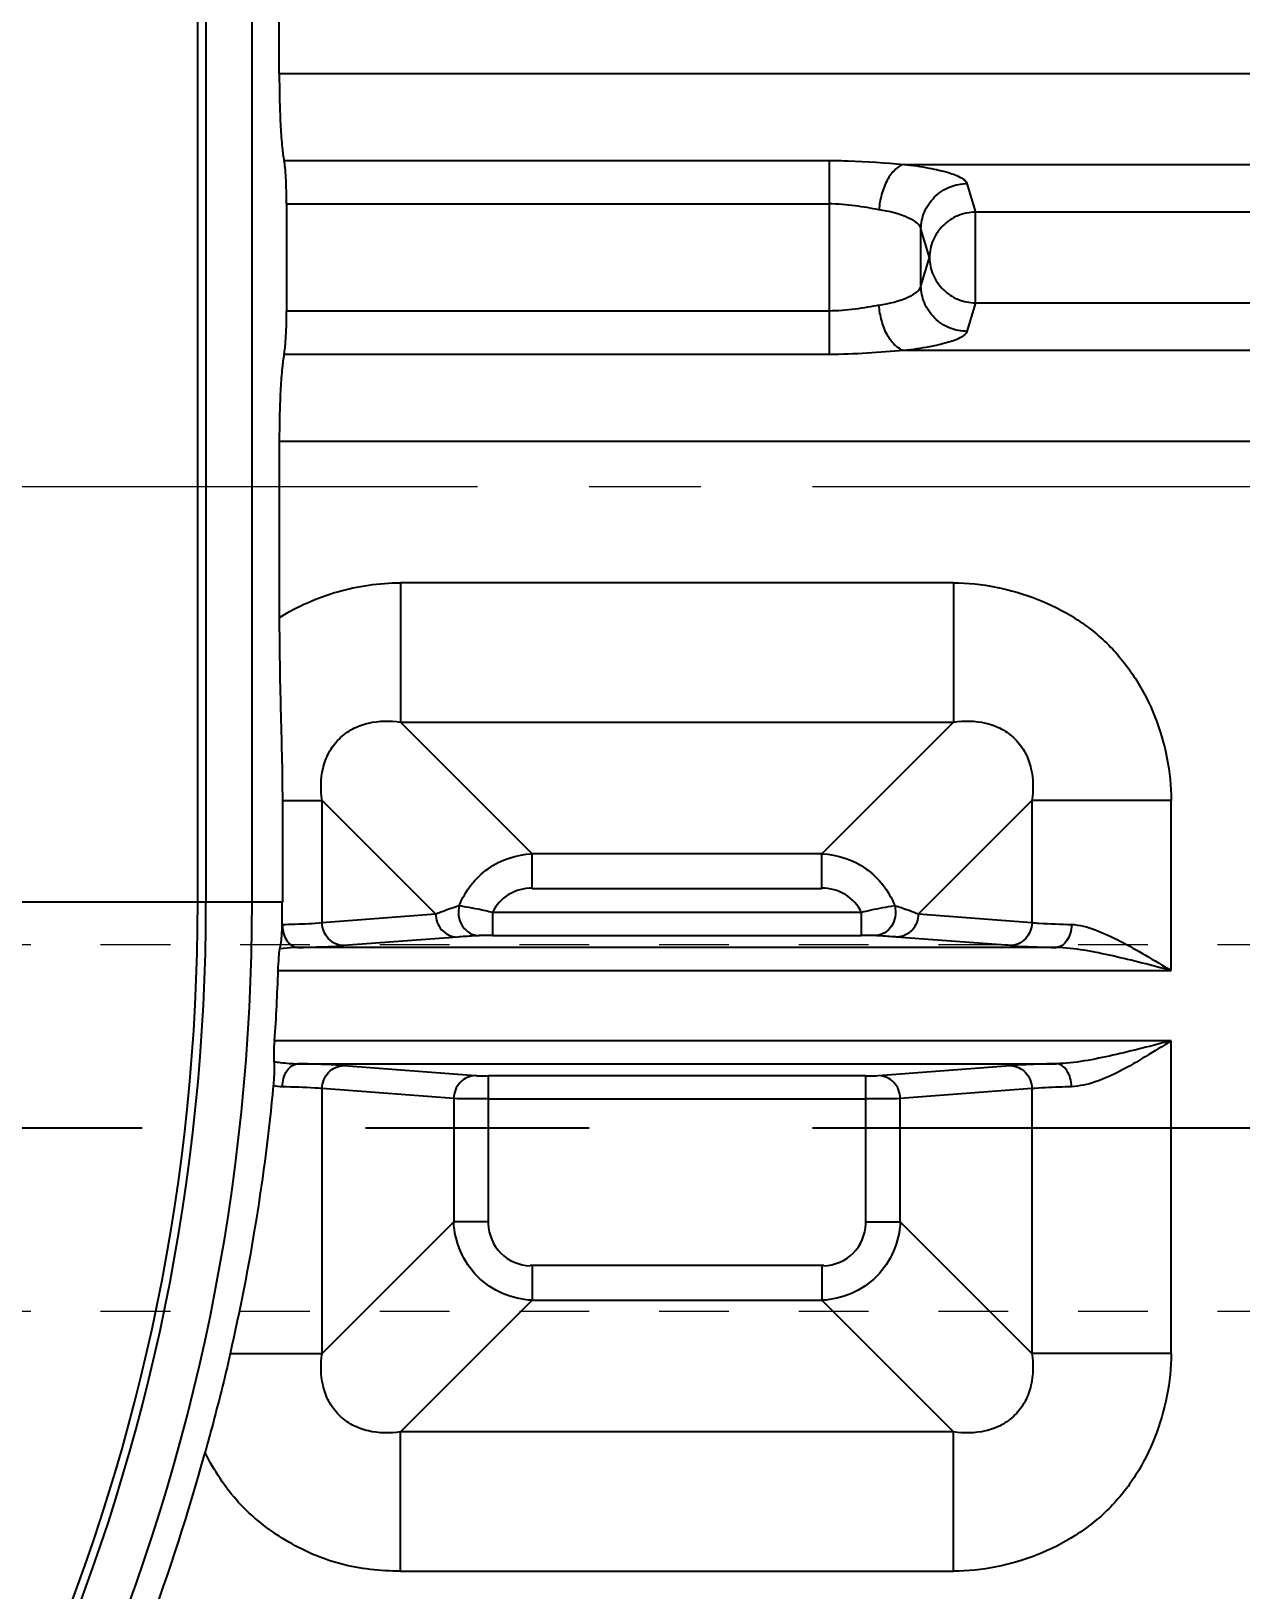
# Model space of a CAD drawing. Header units: millimetres. Extents: x 3054 to 4939, y -1170 to 130.
# Drawn here: x 3478.19 to 3504.6, y -250.26 to -216.24 of the extents above; entities that cross this region are included whole.
import ezdxf

# ---------------------------------------------------------------- set-up
doc = ezdxf.new("R2010")
doc.units = ezdxf.units.MM
doc.header["$LTSCALE"] = 16.335
doc.header["$PDMODE"] = 3
doc.header["$PDSIZE"] = 0.3125
doc.linetypes.add('CENTER', pattern=[0.6, 0.375, -0.075, 0.075, -0.075])
doc.linetypes.add('HIDDEN', pattern=[0.2, 0.1, -0.1])
doc.layers.get('0').update_dxf_attribs({"linetype": 'CONTINUOUS'})
doc.layers.get('Defpoints').update_dxf_attribs({"linetype": 'CONTINUOUS'})
doc.layers.add('21', color=7, linetype='CONTINUOUS')
doc.layers.add('center', color=1, linetype='CENTER', lineweight=9)
doc.layers.add('cool', color=153, linetype='HIDDEN', lineweight=9)
doc.styles.get("Standard").update_dxf_attribs({"font": 'txt', "width": 0.8})
doc.dimstyles.get("Standard").update_dxf_attribs({"dimtxt": 0.15625, "dimasz": 0.1875, "dimexe": 0.125, "dimexo": 0.0625, "dimtad": 0, "dimtih": 1, "dimtoh": 1, "dimdsep": 46, "dimtxsty": 'Standard', "dimcen": 0.09, "dimadec": 0, "dimazin": 0, "dimtp": 0.01, "dimtm": 0.01, "dimtfac": 1, "dimtofl": 0, "dimtmove": 0, "dimatfit": 3, "dimfxl": 0, "dimtolj": 1, "dimarcsym": 0})

# ---------------------------------------------------------------- blocks, each defined once
blk = doc.blocks.new('*D76')
at = {"color": 4, "lineweight": -2}
blk.add_line((3563.281, -226.18), (3589.582, -226.18), dxfattribs=at)
at = {"layer": 'Defpoints', "color": 0}
for p in [(3421.161, -226.18), (3563.281, -226.18), (3589.582, -226.18)]:
    blk.add_point(p, dxfattribs=at)
at = {"color": 6, "insert": (3594.582, -226.18), "char_height": 5, "attachment_point": 5}
blk.add_mtext('\\A1;0.00', dxfattribs=at)
blk = doc.blocks.new('*D77')
at = {"color": 4, "lineweight": -2}
blk.add_line((3573.796, -240.18), (3589.582, -240.18), dxfattribs=at)
at = {"layer": 'Defpoints', "color": 0}
for p in [(3421.161, -226.18), (3573.796, -240.18), (3589.582, -240.18)]:
    blk.add_point(p, dxfattribs=at)
at = {"color": 6, "insert": (3596.248, -240.18), "char_height": 5, "attachment_point": 5}
blk.add_mtext('\\A1;14.00', dxfattribs=at)
blk = doc.blocks.new('*D78')
at = {"color": 4, "lineweight": -2}
blk.add_line((3561.235, -283.18), (3589.582, -283.18), dxfattribs=at)
at = {"layer": 'Defpoints', "color": 0}
for p in [(3421.161, -226.18), (3561.235, -283.18), (3589.582, -283.18)]:
    blk.add_point(p, dxfattribs=at)
at = {"color": 6, "insert": (3596.915, -283.18), "char_height": 5, "attachment_point": 5}
blk.add_mtext('\\A1;57.00', dxfattribs=at)
blk = doc.blocks.new('*D79')
at = {"color": 4, "lineweight": -2}
blk.add_line((3481.854, -307.968), (3589.582, -307.968), dxfattribs=at)
at = {"layer": 'Defpoints', "color": 0}
for p in [(3421.161, -226.18), (3481.854, -307.968), (3589.582, -307.968)]:
    blk.add_point(p, dxfattribs=at)
at = {"color": 6, "insert": (3596.915, -307.968), "char_height": 5, "attachment_point": 5}
blk.add_mtext('\\A1;81.79', dxfattribs=at)
blk = doc.blocks.new('*D80')
at = {"color": 4, "lineweight": -2}
blk.add_line((3516.556, -324.18), (3589.582, -324.18), dxfattribs=at)
at = {"layer": 'Defpoints', "color": 0}
for p in [(3421.161, -226.18), (3516.556, -324.18), (3589.582, -324.18)]:
    blk.add_point(p, dxfattribs=at)
at = {"color": 6, "insert": (3596.915, -324.18), "char_height": 5, "attachment_point": 5}
blk.add_mtext('\\A1;98.00', dxfattribs=at)
blk = doc.blocks.new('*D81')
at = {"color": 4, "lineweight": -2}
blk.add_line((3547.495, -344.18), (3589.582, -344.18), dxfattribs=at)
at = {"layer": 'Defpoints', "color": 0}
for p in [(3421.161, -226.18), (3547.495, -344.18), (3589.582, -344.18)]:
    blk.add_point(p, dxfattribs=at)
at = {"color": 6, "insert": (3597.582, -344.18), "char_height": 5, "attachment_point": 5}
blk.add_mtext('\\A1;118.00', dxfattribs=at)
blk = doc.blocks.new('*D84')
at = {"color": 4, "lineweight": -2}
blk.add_line((3549.662, -339.842), (3549.662, -389.677), dxfattribs=at)
at = {"layer": 'Defpoints', "color": 0}
for p in [(3421.161, -226.18), (3549.662, -339.842), (3549.662, -389.677)]:
    blk.add_point(p, dxfattribs=at)
at = {"color": 6, "insert": (3549.662, -398.677), "char_height": 5, "attachment_point": 5, "rotation": 90}
blk.add_mtext('\\A1;128.50', dxfattribs=at)
blk = doc.blocks.new('*D86')
at = {"color": 4, "lineweight": -2}
blk.add_line((3527.113, -219.255), (3527.113, -60.351), dxfattribs=at)
at = {"layer": 'Defpoints', "color": 0}
for p in [(3527.113, -60.351), (3527.113, -219.255), (3421.161, -226.18)]:
    blk.add_point(p, dxfattribs=at)
at = {"color": 6, "insert": (3527.113, -51.351), "char_height": 5, "attachment_point": 5, "rotation": 90}
blk.add_mtext('\\A1;105.95', dxfattribs=at)
blk = doc.blocks.new('*D87')
at = {"color": 4, "lineweight": -2}
blk.add_line((3549.662, -116.98), (3549.662, -60.351), dxfattribs=at)
at = {"layer": 'Defpoints', "color": 0}
for p in [(3549.662, -60.351), (3549.662, -116.98), (3421.161, -226.18)]:
    blk.add_point(p, dxfattribs=at)
at = {"color": 6, "insert": (3549.662, -51.351), "char_height": 5, "attachment_point": 5, "rotation": 90}
blk.add_mtext('\\A1;128.50', dxfattribs=at)
blk = doc.blocks.new('*D88')
at = {"color": 4, "lineweight": -2}
blk.add_line((3553.176, -108.18), (3587.767, -108.18), dxfattribs=at)
at = {"layer": 'Defpoints', "color": 0}
for p in [(3553.176, -108.18), (3587.767, -108.18), (3421.161, -226.18)]:
    blk.add_point(p, dxfattribs=at)
at = {"color": 6, "insert": (3595.767, -108.18), "char_height": 5, "attachment_point": 5}
blk.add_mtext('\\A1;118.00', dxfattribs=at)
blk = doc.blocks.new('*D89')
at = {"color": 4, "lineweight": -2}
blk.add_line((3575.76, -166.18), (3587.767, -166.18), dxfattribs=at)
at = {"layer": 'Defpoints', "color": 0}
for p in [(3575.76, -166.18), (3587.767, -166.18), (3421.161, -226.18)]:
    blk.add_point(p, dxfattribs=at)
at = {"color": 6, "insert": (3594.767, -166.18), "char_height": 5, "attachment_point": 5}
blk.add_mtext('\\A1;60.00', dxfattribs=at)
blk = doc.blocks.new('*D90')
at = {"color": 4, "lineweight": -2}
blk.add_line((3529.038, -221.18), (3587.767, -221.18), dxfattribs=at)
at = {"layer": 'Defpoints', "color": 0}
for p in [(3529.038, -221.18), (3587.767, -221.18), (3421.161, -226.18)]:
    blk.add_point(p, dxfattribs=at)
at = {"color": 6, "insert": (3593.1, -221.18), "char_height": 5, "attachment_point": 5}
blk.add_mtext('\\A1;5.00', dxfattribs=at)

msp = doc.modelspace()

# ---------------------------------------------------------------- linework, layer by layer
at = {"layer": '21', "color": 7, "linetype": 'Continuous'}
for p, q in [((3481.831, -235.25), (3481.831, -207.11)), ((3482.009, -207.11), (3482.009, -235.25)), ((3483.014, -235.25), (3483.014, -207.11)), ((3483.609, -217.169), (3483.609, -213.317)), ((3510.582, -217.169), (3483.609, -217.169)), ((3483.714, -219.064), (3495.608, -219.064)), ((3495.608, -219.064), (3495.608, -223.297)), ((3497.242, -219.148), (3510.77, -219.148)), ((3498.619, -219.567), (3498.804, -220.19)), ((3483.767, -220.011), (3495.608, -220.011)), ((3483.767, -220.011), (3483.767, -222.349)), ((3511.844, -220.19), (3498.804, -220.19)), ((3498.804, -222.17), (3498.804, -220.19)), ((3497.615, -221.804), (3497.615, -220.557)), ((3497.801, -221.18), (3497.615, -220.557)), ((3497.615, -221.804), (3497.801, -221.18)), ((3498.804, -222.17), (3498.619, -222.793)), ((3498.804, -222.17), (3511.844, -222.17)), ((3495.608, -222.349), (3483.767, -222.349)), ((3495.608, -223.297), (3483.714, -223.297)), ((3510.77, -223.212), (3497.242, -223.212)), ((3483.609, -225.192), (3510.582, -225.192)), ((3483.609, -225.192), (3483.609, -229.043)), ((3498.326, -228.282), (3486.253, -228.282)), ((3486.253, -228.282), (3486.253, -231.323)), ((3498.326, -228.282), (3498.326, -231.323)), ((3486.253, -231.323), (3498.326, -231.323)), ((3486.253, -231.323), (3489.126, -234.196)), ((3495.453, -234.196), (3498.326, -231.323)), ((3483.676, -233.033), (3484.543, -233.033)), ((3483.676, -233.033), (3483.676, -235.25)), ((3484.543, -235.7), (3484.543, -233.033)), ((3487.021, -235.511), (3484.543, -233.033)), ((3500.036, -233.033), (3497.558, -235.511)), ((3503.077, -233.033), (3500.036, -233.033)), ((3500.036, -233.033), (3500.036, -235.7)), ((3503.077, -236.745), (3503.077, -233.033)), ((3495.453, -234.196), (3489.126, -234.196)), ((3489.126, -234.956), (3489.126, -234.196)), ((3495.453, -234.956), (3495.453, -234.196)), ((3489.126, -234.956), (3495.453, -234.956)), ((3483.676, -235.25), (3471.479, -235.25)), ((3484.543, -235.7), (3487.021, -235.511)), ((3496.317, -235.476), (3488.262, -235.476)), ((3488.273, -235.978), (3488.273, -235.476)), ((3496.306, -235.476), (3496.306, -235.978)), ((3497.558, -235.511), (3500.036, -235.7)), ((3487.496, -236.014), (3485.018, -236.202)), ((3488.273, -235.978), (3496.306, -235.978)), ((3499.561, -236.202), (3497.082, -236.014)), ((3500.563, -236.242), (3484.016, -236.242)), ((3483.584, -236.745), (3503.077, -236.745)), ((3503.077, -238.278), (3483.508, -238.278)), ((3503.077, -245.105), (3503.077, -238.278)), ((3484.016, -238.78), (3500.563, -238.78)), ((3485.018, -238.82), (3487.891, -239.039)), ((3496.688, -239.039), (3499.561, -238.82)), ((3496.403, -239.044), (3488.176, -239.044)), ((3488.176, -242.277), (3488.176, -239.044)), ((3496.403, -239.044), (3496.403, -242.277)), ((3487.416, -239.541), (3484.543, -239.323)), ((3484.543, -245.105), (3484.543, -239.323)), ((3500.036, -239.323), (3497.163, -239.541)), ((3500.036, -239.323), (3500.036, -245.105)), ((3487.416, -239.541), (3487.416, -242.232)), ((3488.176, -239.547), (3496.403, -239.547)), ((3497.163, -242.232), (3497.163, -239.541)), ((3484.543, -245.105), (3487.416, -242.232)), ((3488.176, -242.232), (3487.416, -242.232)), ((3496.403, -242.232), (3497.163, -242.232)), ((3497.163, -242.232), (3500.036, -245.105)), ((3495.497, -243.182), (3489.082, -243.182)), ((3489.126, -243.182), (3489.126, -243.943)), ((3495.453, -243.182), (3495.453, -243.943)), ((3489.126, -243.943), (3486.253, -246.816)), ((3489.126, -243.943), (3495.453, -243.943)), ((3498.326, -246.816), (3495.453, -243.943)), ((3482.54, -245.105), (3484.543, -245.105)), ((3503.077, -245.105), (3500.036, -245.105)), ((3498.326, -246.816), (3486.253, -246.816)), ((3486.253, -249.856), (3486.253, -246.816)), ((3498.326, -249.856), (3498.326, -246.816)), ((3486.253, -249.856), (3498.326, -249.856))]:
    msp.add_line(p, q, dxfattribs=at)
at = {"layer": '21', "color": 1, "linetype": 'CENTER', "ltscale": 3.980655}
msp.add_line((3261.161, -240.18), (3581.161, -240.18), dxfattribs=at)
at = {"layer": '21', "color": 8, "linetype": 'HIDDEN'}
msp.add_arc((3427.165, -221.18), 87.821, 218.45894, 155.70987, dxfattribs=at)
at = {"layer": '21', "color": 7, "linetype": 'Continuous'}
for centre, radius, start, end in [((3427.165, -221.18), 86.815, 1.1311, 88.87139), ((3427.165, -221.18), 85.811, 1.129, 88.87112), ((3427.165, -221.18), 84.503, 2.75434, 87.24672), ((3427.165, -221.18), 83.513, 2.75328, 87.24672), ((3421.135, -221.18), 100.256, 318.50266, 41.49734), ((3427.165, -221.18), 85.811, 270.6696, 358.87114), ((3427.165, -221.18), 86.815, 308.43992, 358.86884), ((3427.165, -221.18), 83.513, 321.02501, 357.24672), ((3427.165, -221.18), 84.503, 320.67397, 357.24566), ((3438.22, -235.25), 44.794, 270, 0), ((3438.22, -235.25), 43.789, 270, 0), ((3438.22, -235.25), 43.61, 270, 0), ((3441.49, -235.25), 42.185, 359.3345, 0), ((3438.22, -235.25), 45.389, 356.1748, 358.1131), ((3421.135, -221.18), 102.168, 308.72736, 351.2315), ((3438.292, -234.948), 45.399, 347.072, 354.55), ((3438.22, -235.25), 45.389, 334.3656, 344.649), ((3421.135, -221.18), 100.421, 308.8997, 344.94035), ((3421.135, -221.18), 100.92, 308.84423, 344.94035), ((3421.135, -221.18), 101.558, 308.78417, 345.03709), ((3421.135, -221.18), 102.057, 308.73249, 345.03709)]:
    msp.add_arc(centre, radius, start, end, dxfattribs=at)
msp.add_ellipse((3483.688, -222.349), major_axis=(0, 1.005), ratio=0.078702, start_param=-2.801756, end_param=-1.570796, dxfattribs=at)
for points, knots in [([(3483.609, -217.169), (3483.609, -217.372), (3483.614, -217.761), (3483.633, -218.298), (3483.665, -218.727), (3483.694, -218.972), (3483.715, -219.067)], [0, 0, 0, 0, 0.32131, 0.61277, 0.845713, 1, 1, 1, 1]), ([(3483.767, -220.011), (3483.767, -219.819), (3483.763, -219.553), (3483.74, -219.239), (3483.726, -219.116), (3483.715, -219.068)], [0, 0, 0, 0, 0.60894, 0.843385, 1, 1, 1, 1]), ([(3495.608, -219.064), (3495.748, -219.063), (3496.293, -219.073), (3496.838, -219.116), (3497.242, -219.148)], [0, 0, 0, 0, 0.256066, 1, 1, 1, 1]), ([(3497.242, -219.148), (3497.171, -219.167), (3497.025, -219.268), (3496.858, -219.499), (3496.747, -219.803), (3496.707, -220.025), (3496.698, -220.138)], [0, 0, 0, 0, 0.187254, 0.430152, 0.714254, 1, 1, 1, 1]), ([(3497.242, -219.148), (3497.427, -219.169), (3497.754, -219.214), (3498.18, -219.31), (3498.46, -219.408), (3498.603, -219.512), (3498.619, -219.567)], [0, 0, 0, 0, 0.378592, 0.67678, 0.883002, 1, 1, 1, 1]), ([(3497.615, -220.557), (3497.616, -220.433), (3497.669, -220.174), (3497.894, -219.84), (3498.232, -219.619), (3498.494, -219.568), (3498.619, -219.567)], [0, 0, 0, 0, 0.238371, 0.497745, 0.758539, 1, 1, 1, 1]), ([(3496.698, -220.138), (3496.525, -220.108), (3496.165, -220.041), (3495.799, -220.011), (3495.608, -220.011)], [0, 0, 0, 0, 0.479401, 1, 1, 1, 1]), ([(3497.615, -220.557), (3497.606, -220.508), (3497.52, -220.406), (3497.215, -220.244), (3496.919, -220.175), (3496.698, -220.138)], [0, 0, 0, 0, 0.141812, 0.35358, 1, 1, 1, 1]), ([(3498.804, -220.19), (3498.674, -220.192), (3498.412, -220.245), (3498.08, -220.465), (3497.856, -220.792), (3497.802, -221.052), (3497.801, -221.18)], [0, 0, 0, 0, 0.251293, 0.502256, 0.751902, 1, 1, 1, 1]), ([(3497.801, -221.18), (3497.802, -221.309), (3497.856, -221.569), (3498.081, -221.896), (3498.413, -222.116), (3498.674, -222.169), (3498.804, -222.17)], [0, 0, 0, 0, 0.248506, 0.49826, 0.749079, 1, 1, 1, 1]), ([(3496.698, -222.222), (3496.919, -222.185), (3497.215, -222.116), (3497.52, -221.954), (3497.606, -221.852), (3497.615, -221.803)], [0, 0, 0, 0, 0.646421, 0.858188, 1, 1, 1, 1]), ([(3498.619, -222.793), (3498.494, -222.792), (3498.232, -222.741), (3497.894, -222.52), (3497.669, -222.186), (3497.616, -221.927), (3497.615, -221.804)], [0, 0, 0, 0, 0.241461, 0.502255, 0.761629, 1, 1, 1, 1]), ([(3496.698, -222.222), (3496.614, -222.237), (3496.442, -222.271), (3496.175, -222.311), (3495.895, -222.339), (3495.704, -222.349), (3495.608, -222.349)], [0, 0, 0, 0, 0.23201, 0.479231, 0.737035, 1, 1, 1, 1]), ([(3497.242, -223.212), (3497.173, -223.194), (3497.028, -223.096), (3496.861, -222.867), (3496.748, -222.562), (3496.707, -222.337), (3496.698, -222.222)], [0, 0, 0, 0, 0.183268, 0.423338, 0.708919, 1, 1, 1, 1]), ([(3498.619, -222.793), (3498.603, -222.848), (3498.46, -222.952), (3498.18, -223.05), (3497.754, -223.146), (3497.427, -223.191), (3497.242, -223.212)], [0, 0, 0, 0, 0.117014, 0.323234, 0.621414, 1, 1, 1, 1]), ([(3483.714, -223.297), (3483.693, -223.392), (3483.664, -223.637), (3483.633, -224.066), (3483.614, -224.601), (3483.609, -224.989), (3483.609, -225.192)], [0, 0, 0, 0, 0.15505, 0.388488, 0.67943, 1, 1, 1, 1]), ([(3497.242, -223.212), (3496.976, -223.232), (3496.432, -223.279), (3495.886, -223.296), (3495.608, -223.297)], [0, 0, 0, 0, 0.4901, 1, 1, 1, 1]), ([(3483.609, -229.043), (3484, -228.795), (3484.861, -228.416), (3485.79, -228.284), (3486.253, -228.282)], [0, 0, 0, 0, 0.499955, 1, 1, 1, 1]), ([(3498.326, -228.282), (3498.945, -228.282), (3499.884, -228.476), (3501, -229.032), (3501.74, -229.617), (3502.321, -230.358), (3502.887, -231.47), (3503.077, -232.413), (3503.077, -233.033)], [0, 0, 0, 0, 0.249205, 0.37458, 0.499711, 0.62513, 0.750417, 1, 1, 1, 1]), ([(3483.609, -229.043), (3483.609, -229.712), (3483.634, -231.042), (3483.676, -232.371), (3483.676, -233.033)], [0, 0, 0, 0, 0.502698, 1, 1, 1, 1]), ([(3484.543, -233.033), (3484.51, -232.802), (3484.511, -232.435), (3484.676, -231.98), (3484.9, -231.678), (3485.202, -231.455), (3485.657, -231.291), (3486.023, -231.289), (3486.253, -231.323)], [0, 0, 0, 0, 0.243663, 0.370981, 0.500265, 0.629965, 0.756742, 1, 1, 1, 1]), ([(3498.326, -231.323), (3498.557, -231.29), (3498.923, -231.291), (3499.379, -231.456), (3499.681, -231.679), (3499.904, -231.982), (3500.068, -232.437), (3500.069, -232.802), (3500.036, -233.033)], [0, 0, 0, 0, 0.243664, 0.370983, 0.500266, 0.629967, 0.756745, 1, 1, 1, 1]), ([(3487.538, -235.328), (3487.661, -235.011), (3488.103, -234.438), (3488.788, -234.209), (3489.126, -234.196)], [0, 0, 0, 0, 0.500696, 1, 1, 1, 1]), ([(3495.453, -234.196), (3495.791, -234.209), (3496.476, -234.438), (3496.919, -235.011), (3497.041, -235.328)], [0, 0, 0, 0, 0.499426, 1, 1, 1, 1]), ([(3489.126, -234.947), (3488.95, -234.947), (3488.589, -235.039), (3488.338, -235.319), (3488.263, -235.476)], [0, 0, 0, 0, 0.502621, 1, 1, 1, 1]), ([(3496.316, -235.476), (3496.241, -235.319), (3495.99, -235.039), (3495.629, -234.947), (3495.453, -234.947)], [0, 0, 0, 0, 0.497379, 1, 1, 1, 1]), ([(3487.021, -235.511), (3487.059, -235.495), (3487.228, -235.426), (3487.402, -235.368), (3487.538, -235.328)], [0, 0, 0, 0, 0.221679, 1, 1, 1, 1]), ([(3487.538, -235.328), (3487.518, -235.401), (3487.508, -235.556), (3487.587, -235.774), (3487.749, -235.938), (3487.9, -235.982), (3487.972, -235.983)], [0, 0, 0, 0, 0.256728, 0.500426, 0.757177, 1, 1, 1, 1]), ([(3487.543, -235.329), (3487.588, -235.336), (3487.724, -235.36), (3487.966, -235.401), (3488.16, -235.447), (3488.264, -235.474)], [0, 0, 0, 0, 0.18824, 0.560172, 1, 1, 1, 1]), ([(3496.315, -235.474), (3496.386, -235.455), (3496.624, -235.397), (3496.866, -235.355), (3497.036, -235.329)], [0, 0, 0, 0, 0.299008, 1, 1, 1, 1]), ([(3497.041, -235.327), (3497.063, -235.407), (3497.07, -235.567), (3496.986, -235.78), (3496.828, -235.938), (3496.682, -235.982), (3496.607, -235.983)], [0, 0, 0, 0, 0.27578, 0.516415, 0.748094, 1, 1, 1, 1]), ([(3497.041, -235.328), (3497.09, -235.342), (3497.264, -235.396), (3497.437, -235.459), (3497.558, -235.511)], [0, 0, 0, 0, 0.278697, 1, 1, 1, 1]), ([(3483.624, -236.272), (3483.639, -236.208), (3483.661, -236.03), (3483.671, -235.853), (3483.673, -235.74)], [0, 0, 0, 0, 0.36863, 1, 1, 1, 1]), ([(3483.673, -235.74), (3483.765, -235.737), (3484.056, -235.728), (3484.346, -235.717), (3484.543, -235.7)], [0, 0, 0, 0, 0.319565, 1, 1, 1, 1]), ([(3483.673, -235.74), (3483.674, -235.804), (3483.693, -235.928), (3483.764, -236.09), (3483.874, -236.207), (3483.971, -236.241), (3484.016, -236.242)], [0, 0, 0, 0, 0.290279, 0.560322, 0.795325, 1, 1, 1, 1]), ([(3485.018, -236.202), (3484.896, -236.201), (3484.64, -236.086), (3484.544, -235.827), (3484.543, -235.7)], [0, 0, 0, 0, 0.490268, 1, 1, 1, 1]), ([(3487.021, -235.511), (3487.022, -235.634), (3487.095, -235.826), (3487.299, -235.982), (3487.429, -236.013), (3487.496, -236.014)], [0, 0, 0, 0, 0.48659, 0.733547, 1, 1, 1, 1]), ([(3497.558, -235.511), (3497.557, -235.634), (3497.484, -235.826), (3497.28, -235.982), (3497.149, -236.013), (3497.082, -236.014)], [0, 0, 0, 0, 0.486583, 0.733546, 1, 1, 1, 1]), ([(3500.036, -235.7), (3500.035, -235.827), (3499.939, -236.086), (3499.683, -236.201), (3499.561, -236.202)], [0, 0, 0, 0, 0.509731, 1, 1, 1, 1]), ([(3500.036, -235.7), (3500.087, -235.704), (3500.376, -235.724), (3500.665, -235.733), (3500.903, -235.74)], [0, 0, 0, 0, 0.177155, 1, 1, 1, 1]), ([(3500.902, -235.74), (3500.902, -235.807), (3500.883, -235.931), (3500.812, -236.09), (3500.706, -236.206), (3500.61, -236.241), (3500.563, -236.242)], [0, 0, 0, 0, 0.305938, 0.560937, 0.784377, 1, 1, 1, 1]), ([(3500.902, -235.74), (3501.079, -235.745), (3501.447, -235.852), (3501.976, -236.103), (3502.523, -236.412), (3502.891, -236.633), (3503.077, -236.745)], [0, 0, 0, 0, 0.219135, 0.466725, 0.72998, 1, 1, 1, 1]), ([(3487.972, -235.983), (3487.928, -235.986), (3487.77, -235.995), (3487.611, -236.005), (3487.496, -236.014)], [0, 0, 0, 0, 0.275571, 1, 1, 1, 1]), ([(3488.273, -235.978), (3488.241, -235.978), (3488.141, -235.979), (3488.041, -235.979), (3487.972, -235.983)], [0, 0, 0, 0, 0.311399, 1, 1, 1, 1]), ([(3496.607, -235.983), (3496.59, -235.982), (3496.49, -235.979), (3496.39, -235.978), (3496.306, -235.978)], [0, 0, 0, 0, 0.168036, 1, 1, 1, 1]), ([(3497.082, -236.014), (3497.047, -236.011), (3496.888, -236), (3496.73, -235.99), (3496.607, -235.983)], [0, 0, 0, 0, 0.224736, 1, 1, 1, 1]), ([(3483.584, -236.745), (3483.588, -236.648), (3483.597, -236.491), (3483.609, -236.332), (3483.624, -236.272)], [0, 0, 0, 0, 0.610043, 1, 1, 1, 1]), ([(3484.016, -236.242), (3483.984, -236.243), (3483.853, -236.247), (3483.722, -236.259), (3483.624, -236.272)], [0, 0, 0, 0, 0.242519, 1, 1, 1, 1]), ([(3484.016, -236.242), (3484.123, -236.24), (3484.457, -236.23), (3484.791, -236.22), (3485.018, -236.202)], [0, 0, 0, 0, 0.319261, 1, 1, 1, 1]), ([(3499.561, -236.202), (3499.62, -236.207), (3499.953, -236.226), (3500.288, -236.236), (3500.563, -236.242)], [0, 0, 0, 0, 0.176844, 1, 1, 1, 1]), ([(3503.077, -236.745), (3502.654, -236.635), (3502.024, -236.469), (3501.186, -236.297), (3500.768, -236.245), (3500.563, -236.242)], [0, 0, 0, 0, 0.510246, 0.759828, 1, 1, 1, 1]), ([(3483.498, -238.734), (3483.492, -238.672), (3483.495, -238.52), (3483.502, -238.368), (3483.508, -238.278)], [0, 0, 0, 0, 0.406973, 1, 1, 1, 1]), ([(3503.077, -238.278), (3502.654, -238.387), (3502.024, -238.553), (3501.186, -238.726), (3500.768, -238.778), (3500.563, -238.78)], [0, 0, 0, 0, 0.510246, 0.759828, 1, 1, 1, 1]), ([(3503.077, -238.278), (3502.893, -238.394), (3502.527, -238.62), (3501.985, -238.939), (3501.45, -239.19), (3501.078, -239.27), (3500.902, -239.283)], [0, 0, 0, 0, 0.269743, 0.533937, 0.781482, 1, 1, 1, 1]), ([(3483.486, -239.26), (3483.496, -239.154), (3483.506, -238.978), (3483.504, -238.802), (3483.498, -238.734)], [0, 0, 0, 0, 0.608286, 1, 1, 1, 1]), ([(3483.498, -238.734), (3483.542, -238.74), (3483.714, -238.764), (3483.888, -238.779), (3484.016, -238.78)], [0, 0, 0, 0, 0.258384, 1, 1, 1, 1]), ([(3483.676, -239.283), (3483.677, -239.221), (3483.697, -239.097), (3483.776, -238.896), (3483.922, -238.783), (3484.016, -238.78)], [0, 0, 0, 0, 0.285626, 0.567643, 1, 1, 1, 1]), ([(3485.018, -238.82), (3484.959, -238.816), (3484.625, -238.796), (3484.291, -238.787), (3484.016, -238.78)], [0, 0, 0, 0, 0.176842, 1, 1, 1, 1]), ([(3484.543, -239.323), (3484.544, -239.196), (3484.64, -238.937), (3484.896, -238.822), (3485.018, -238.82)], [0, 0, 0, 0, 0.509731, 1, 1, 1, 1]), ([(3500.563, -238.78), (3500.456, -238.783), (3500.122, -238.792), (3499.788, -238.803), (3499.561, -238.82)], [0, 0, 0, 0, 0.319271, 1, 1, 1, 1]), ([(3499.561, -238.82), (3499.683, -238.822), (3499.939, -238.937), (3500.035, -239.196), (3500.036, -239.323)], [0, 0, 0, 0, 0.490268, 1, 1, 1, 1]), ([(3500.903, -239.283), (3500.902, -239.219), (3500.884, -239.095), (3500.813, -238.932), (3500.704, -238.815), (3500.608, -238.782), (3500.563, -238.78)], [0, 0, 0, 0, 0.290792, 0.56099, 0.795789, 1, 1, 1, 1]), ([(3487.891, -239.039), (3487.769, -239.04), (3487.513, -239.155), (3487.417, -239.414), (3487.416, -239.541)], [0, 0, 0, 0, 0.490256, 1, 1, 1, 1]), ([(3487.891, -239.039), (3487.906, -239.04), (3488.001, -239.044), (3488.096, -239.044), (3488.176, -239.044)], [0, 0, 0, 0, 0.155108, 1, 1, 1, 1]), ([(3496.403, -239.044), (3496.433, -239.044), (3496.528, -239.043), (3496.624, -239.044), (3496.688, -239.039)], [0, 0, 0, 0, 0.322084, 1, 1, 1, 1]), ([(3497.163, -239.541), (3497.162, -239.414), (3497.066, -239.155), (3496.81, -239.04), (3496.688, -239.039)], [0, 0, 0, 0, 0.509711, 1, 1, 1, 1]), ([(3484.543, -239.323), (3484.492, -239.318), (3484.203, -239.299), (3483.914, -239.289), (3483.676, -239.283)], [0, 0, 0, 0, 0.177169, 1, 1, 1, 1]), ([(3500.902, -239.283), (3500.81, -239.285), (3500.521, -239.295), (3500.232, -239.306), (3500.036, -239.323)], [0, 0, 0, 0, 0.319494, 1, 1, 1, 1]), ([(3488.176, -239.547), (3488.02, -239.548), (3487.767, -239.547), (3487.514, -239.546), (3487.416, -239.541)], [0, 0, 0, 0, 0.614162, 1, 1, 1, 1]), ([(3497.163, -239.541), (3497.065, -239.546), (3496.812, -239.547), (3496.558, -239.548), (3496.403, -239.547)], [0, 0, 0, 0, 0.385819, 1, 1, 1, 1]), ([(3489.126, -243.943), (3488.907, -243.933), (3488.466, -243.832), (3487.906, -243.453), (3487.527, -242.892), (3487.425, -242.452), (3487.416, -242.232)], [0, 0, 0, 0, 0.249494, 0.500013, 0.750522, 1, 1, 1, 1]), ([(3497.163, -242.232), (3497.154, -242.452), (3497.052, -242.892), (3496.673, -243.453), (3496.113, -243.832), (3495.672, -243.933), (3495.453, -243.943)], [0, 0, 0, 0, 0.249494, 0.500013, 0.750522, 1, 1, 1, 1]), ([(3488.169, -242.277), (3488.179, -242.508), (3488.37, -242.988), (3488.85, -243.179), (3489.081, -243.19)], [0, 0, 0, 0, 0.500015, 1, 1, 1, 1]), ([(3495.497, -243.19), (3495.729, -243.179), (3496.208, -242.988), (3496.4, -242.509), (3496.41, -242.277)], [0, 0, 0, 0, 0.500015, 1, 1, 1, 1]), ([(3482.54, -245.106), (3482.416, -245.649), (3482.233, -246.369), (3482.039, -247.086), (3481.99, -247.265)], [0, 0, 0, 0, 0.749303, 1, 1, 1, 1]), ([(3486.253, -246.816), (3486.022, -246.849), (3485.656, -246.847), (3485.2, -246.682), (3484.898, -246.459), (3484.675, -246.157), (3484.511, -245.701), (3484.51, -245.336), (3484.543, -245.105)], [0, 0, 0, 0, 0.243663, 0.370981, 0.500265, 0.629965, 0.756742, 1, 1, 1, 1]), ([(3503.077, -245.105), (3503.077, -245.725), (3502.882, -246.664), (3502.327, -247.78), (3501.741, -248.519), (3501, -249.101), (3499.888, -249.667), (3498.946, -249.856), (3498.326, -249.856)], [0, 0, 0, 0, 0.249205, 0.37458, 0.499711, 0.62513, 0.750417, 1, 1, 1, 1]), ([(3500.036, -245.105), (3500.069, -245.336), (3500.068, -245.703), (3499.902, -246.158), (3499.679, -246.461), (3499.377, -246.683), (3498.922, -246.848), (3498.556, -246.849), (3498.326, -246.816)], [0, 0, 0, 0, 0.243663, 0.370981, 0.500265, 0.629965, 0.756742, 1, 1, 1, 1]), ([(3486.253, -249.856), (3485.816, -249.856), (3484.932, -249.765), (3483.715, -249.227), (3482.67, -248.405), (3482.181, -247.659), (3481.99, -247.266)], [0, 0, 0, 0, 0.250093, 0.500015, 0.749972, 1, 1, 1, 1])]:
    msp.add_open_spline(points, degree=3, knots=knots, dxfattribs=at)
msp.add_open_spline([(3483.676, -239.283), (3483.612, -239.281), (3483.548, -239.273), (3483.486, -239.26)], degree=3, dxfattribs=at)
at = {"layer": 'center', "color": 1, "linetype": 'CENTER', "ltscale": 1.990328}
msp.add_line((3261.161, -226.18), (3581.161, -226.18), dxfattribs=at)
at = {"layer": 'cool', "ltscale": 0.932966}
for p, q in [((3275.491, -236.18), (3566.831, -236.18)), ((3275.491, -244.18), (3566.831, -244.18))]:
    msp.add_line(p, q, dxfattribs=at)

# ---------------------------------------------------------------- dimensions: what is measured, and where the dimension line sits
for feature_location, offset, dtype, origin, picture, middle in [((3527.113, -219.255), (0, 158.904), 1, (3421.161, -226.18), '*D86', (3527.113, -51.351)), ((3549.662, -116.98), (0, 56.63), 1, (3421.161, -226.18), '*D87', (3549.662, -51.351)), ((3553.176, -108.18), (34.59, 0), 0, (3421.161, -226.18), '*D88', (3595.767, -108.18)), ((3575.76, -166.18), (12.007, 0), 0, (3421.161, -226.18), '*D89', (3594.767, -166.18)), ((3529.038, -221.18), (58.729, 0), 0, (3421.161, -226.18), '*D90', (3593.1, -221.18)), ((3563.280550456, -226.180448609), (26.301281572, 0), 0, (3421.161385516, -226.180448609), '*D76', (3594.581832028, -226.180448609)), ((3573.796, -240.18), (15.786, 0), 0, (3421.161, -226.18), '*D77', (3596.248, -240.18)), ((3561.235, -283.18), (28.346, 0), 0, (3421.161, -226.18), '*D78', (3596.915, -283.18)), ((3481.854, -307.968), (107.728, 0), 0, (3421.161, -226.18), '*D79', (3596.915, -307.968)), ((3516.556, -324.18), (73.026, 0), 0, (3421.161, -226.18), '*D80', (3596.915, -324.18)), ((3547.495, -344.18), (42.087, 0), 0, (3421.161, -226.18), '*D81', (3597.582, -344.18)), ((3549.662, -339.842), (0, -49.834), 1, (3421.161, -226.18), '*D84', (3549.662, -398.677))]:
    dim = msp.add_ordinate_dim(feature_location=feature_location, offset=offset, dtype=dtype, origin=origin, dimstyle='Standard', override={"dimtxt": 5, "dimasz": 5, "dimexe": 0, "dimexo": 0, "dimgap": 0, "dimtih": 0, "dimtoh": 0, "dimzin": 0, "dimcen": 0, "dimclrd": 4, "dimclre": 4, "dimclrt": 6, "dimadec": 2, "dimtp": 0, "dimtm": 0, "dimtzin": 0})
    dim.commit()
    dim.dimension.update_dxf_attribs({"geometry": picture, "text_midpoint": middle})

doc.saveas('drawing.dxf')
